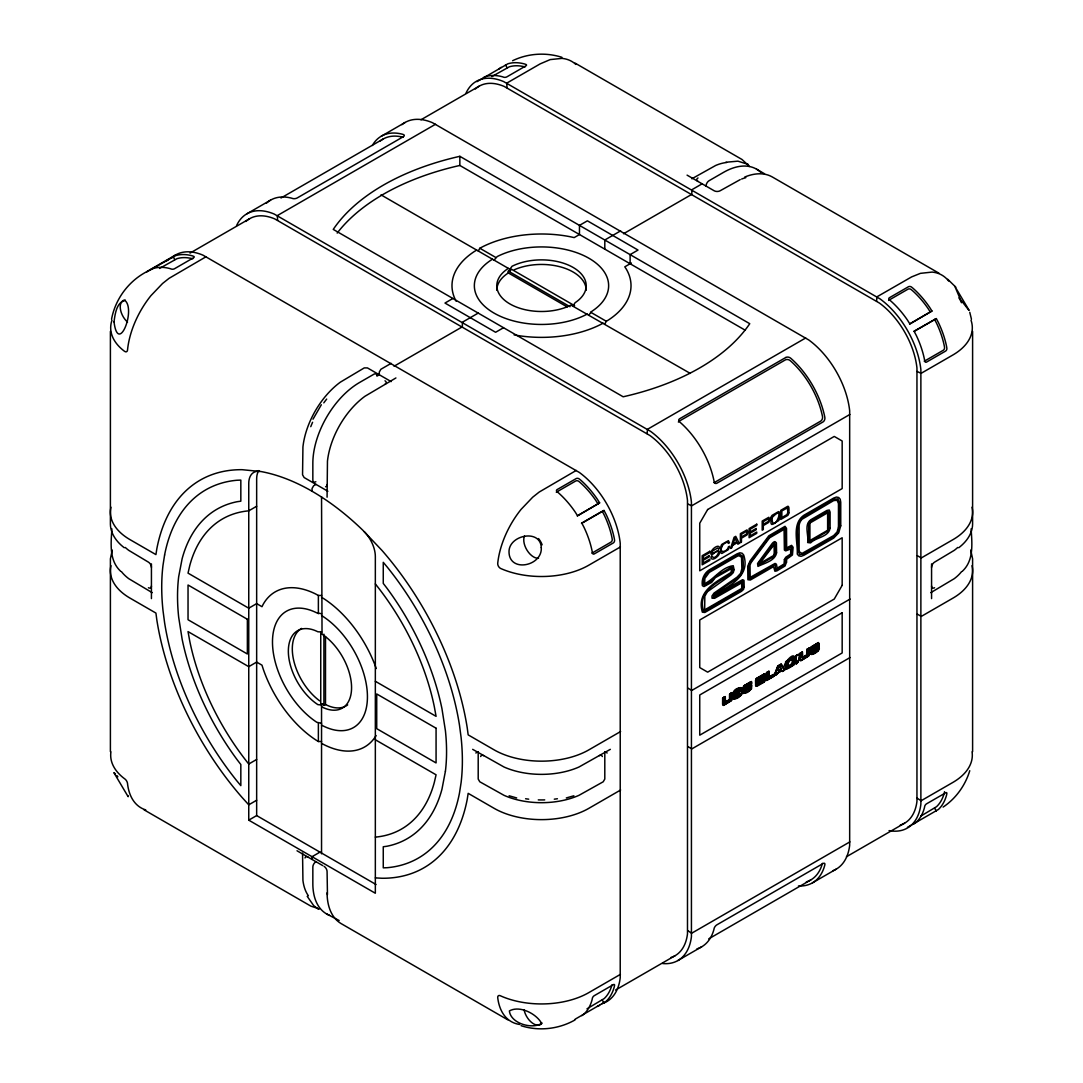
<?xml version="1.0" encoding="UTF-8"?>
<svg xmlns="http://www.w3.org/2000/svg" width="1083" height="1083" viewBox="0 0 1083 1083"><rect width="100%" height="100%" fill="white"/><g stroke="black" fill="none" stroke-linecap="round" stroke-linejoin="round"><path stroke-width="1.5" d="M647.133 433.687L647.458 429.315L805.698 337.964M876.58 301.209L876.905 296.85L911.656 276.882L920.442 273.349L932.097 272.09A67.132 38.758 -60 0 1 948.667 281.052M111.901 528.87C110.98 543.246 108.882 560.656 120.863 571.445M113.999 772.856L128.16 796.709L127.902 795.626M969.001 310.144L954.881 286.413L960.283 299.233L968.852 310.225M944.525 791.673L944.268 793A63.775 36.822 60 0 1 936.484 806.727L920.699 816.162M111.549 319.201C115.109 300.113 127.212 283.001 143.971 273.227L175.622 254.952M112.266 550.069L110.398 558.855L110.398 751.629M969.759 770.703C965.319 785.378 955.883 798.537 943.117 807.079M733.543 692.551C741.95 683.522 745.537 689.302 736.088 691.861C733.164 696.924 746.444 684.659 741.11 695.002M313.001 419.202L321.34 404.758M573.11 305.758L575.114 302.698A44.701 25.816 0 0 0 573.11 267.433A44.701 25.816 0 0 0 512.029 266.283L509.89 269.261L509.89 271.088L508.36 271.116L507.886 273.241A44.701 25.816 0 0 0 496.799 290.258M478.253 250.999L479.837 248.251L482.476 246.829A89.51 51.686 0 0 1 570.281 236.744L574.166 237.597L579.459 234.537L579.473 225.386L587.392 220.824L638.022 250.051L630.116 254.627L630.116 263.765M494.078 260.137L497.232 256.549A67.132 38.758 0 0 1 588.976 258.282A67.132 38.758 0 0 1 591.981 311.241L588.922 314.896M604.747 324.034L606.331 321.285L608.808 319.756A89.51 51.686 0 0 0 626.272 269.071L624.796 266.824L631.416 263.007M509.89 271.088L511.528 269.288L574.64 305.731M750.979 689.316L751.372 684.849L745.537 687.339L745.943 686.175L751.494 683.563L750.979 681.708L744.075 685.688L743.398 689.83L749.49 687.461A2.816 1.625 -60 0 1 749.49 688.341C743.886 689.79 738.416 697.425 750.492 689.966M764.436 681.545C770.148 670.891 753.362 683.874 762.946 680.408C755.717 689.614 756.3 675.508 762.933 676.78M818.315 650.436L818.721 645.969L812.886 648.46L813.292 647.296L818.843 644.683L818.315 642.828L811.424 646.808L810.747 650.951L816.826 648.582A2.816 1.625 -60 0 1 816.826 649.448C810.544 651.424 806.199 658.153 818.41 650.626L819.317 648.514L818.883 645.685L813.13 648.311L818.938 644.872L818.41 642.53L810.856 647.255L810.856 651.546L816.623 649.38L810.801 652.359L810.531 654.254L811.912 654.498L817.827 651.086M794.096 664.421L794.854 662.647L794.096 656.812L785.622 661.686L785.622 669.321L794.191 664.61C799.836 637.995 768.592 682.534 793.609 665.07M576.251 470.428L539.226 492.034L532.714 497.192L521.058 509.403A67.132 38.758 -60 0 0 497.733 563.187L497.72 563.498A4.007 2.613 60 0 0 500.563 568.413L500.806 568.534A66.848 38.595 0 0 0 588.773 565.204L620.424 546.942M962.137 571.445C974.118 560.656 972.02 543.246 971.099 528.87M206.095 256.725L169.07 278.331L162.558 283.489L150.903 295.686A67.132 38.758 -60 0 0 127.577 349.484L127.564 349.782A4.007 2.301 66.5 0 1 124.721 351.42L124.504 351.285A66.848 38.595 0 0 1 111.969 320.257M958.726 547.741C966.171 542.109 972.466 533.824 972.602 524.145L972.602 331.371M166.782 260.719L168.826 259.203M476.94 81.658L507.859 63.802A67.132 38.758 60 0 1 524.47 63.938L525.905 64.439A2.234 1.015 -8.9 0 1 525.864 65.887L506.885 76.852A2.234 1.015 -8.9 0 1 503.744 77.218L502.309 76.731A67.132 38.758 60 0 0 485.698 76.595L483.37 77.61M499.087 68.865L501.131 67.349M577.307 516.022L599.63 502.878L597.302 499.155A67.132 38.758 60 0 0 580.691 480.107L579.256 478.957A2.234 1.516 10.8 0 0 576.115 478.618L557.136 489.57A2.234 1.516 10.8 0 0 557.095 491.736L558.53 492.9A67.132 38.758 60 0 1 575.141 511.948L577.483 515.657L599.63 502.878M909.612 324.169L931.949 311.011L929.607 307.301A67.132 38.758 60 0 0 912.996 288.254L911.561 287.09A2.234 1.516 10.8 0 0 908.434 286.751L889.441 297.717A2.234 1.516 10.8 0 0 889.414 299.883L890.849 301.047A67.132 38.758 60 0 1 907.459 320.094L909.788 323.803L931.949 311.011M587 1008.815L604.179 998.58A63.775 36.822 60 0 0 611.963 984.853M581.869 1015.651L583.913 1014.135A67.132 38.758 60 0 0 592.103 999.69L592.387 998.188A2.234 1.015 -51.1 0 1 594.283 995.67L613.262 984.704A2.234 1.015 -51.1 0 1 614.548 985.408L614.251 986.897A67.132 38.758 60 0 1 606.06 1001.342L575.141 1019.198M914.174 823.797L916.218 822.281A67.132 38.758 60 0 0 924.408 807.823L924.706 806.334A2.234 1.015 -51.1 0 1 926.588 803.803L945.581 792.851A2.234 1.015 -51.1 0 1 946.853 793.541L946.569 795.03A67.132 38.758 60 0 1 938.379 809.488L907.459 827.344M507.074 87.872L506.749 83.134L540.187 63.87L550.191 59.592L561.942 58.387A67.132 38.758 -60 0 1 575.858 64.452M476.669 250.078L474.192 251.608A89.51 51.686 0 0 0 456.133 301.223M492.494 259.216L491.019 260.123A67.132 38.758 0 0 0 494.024 313.095A67.132 38.758 0 0 0 585.768 314.828L587.338 313.975M508.36 268.381L507.886 268.665A44.701 25.816 0 0 0 509.89 303.93A44.701 25.816 0 0 0 570.971 305.095L690.264 373.405M246.829 213.838L270.56 200.138M381.338 136.187L405.069 122.474M146.665 271.995L175.541 255.656A67.132 38.758 60 0 1 192.151 255.791L193.586 256.292A2.234 1.015 -8.9 0 1 193.559 257.74L174.566 268.706A2.234 1.015 -8.9 0 1 171.439 269.085L170.004 268.584A67.132 38.758 60 0 0 153.393 268.449L151.051 269.464M280.998 197.999L383.016 139.098M159.539 268.435L176.989 258.675A63.775 36.822 60 0 1 192.774 258.796M491.858 76.582L509.294 66.821A63.775 36.822 60 0 1 525.079 66.943M190.053 253.097L249.632 218.698M420.962 119.78L479.092 86.22M435.542 124.247L277.302 215.612L277.627 220.35M452.884 298.475L444.978 303.05L495.608 332.278L503.527 327.716M691.834 178.79L715.714 165.442A61.528 35.522 -60 0 1 726.679 162.504M391.166 363.346L380.878 369.276L379.294 372.024L379.294 374.759L376.925 376.126M478.199 313.095L462.373 322.233L462.373 326.795L394.077 366.23M620.627 230.869L604.801 240.006L604.801 249.144M702.122 183.812L691.834 189.755L691.834 194.331L623.524 233.752M395.918 377.953L364.917 396.297A61.528 35.522 -60 0 0 327.459 461.168L327.08 497.192M256.657 506.262L248.752 510.838A179.033 103.359 60 0 0 189.769 565.543L188.036 573.137L248.752 608.199L256.657 603.624L261.978 606.697L263.183 604.3A89.51 51.686 60 0 1 315.816 594.08L318.375 595.46L321.543 595.46M316.006 484.399L313.623 485.766L312.053 488.514L312.053 491.249M581.463 523.224L600.848 512.042M913.781 331.371L936.335 318.605L938.379 322.477A67.132 38.758 60 0 1 946.569 346.398L946.853 348.212A2.234 1.516 -70.8 0 1 945.581 351.095L926.588 362.06A2.234 1.516 -70.8 0 1 924.706 361.005L924.408 359.19A67.132 38.758 60 0 0 916.218 335.27L914.174 331.398L936.335 318.605M604.016 510.459L581.869 523.251L583.913 527.123A67.132 38.758 60 0 1 592.103 551.044L592.387 552.858A2.234 1.516 -70.8 0 0 594.283 553.914L613.262 542.962A2.234 1.516 -70.8 0 0 614.548 540.079L614.251 538.251A67.132 38.758 60 0 0 606.06 514.344L604.016 510.459L602.229 511.244L604.179 514.926A63.775 36.822 60 0 1 611.963 537.642L612.22 539.266A2.234 1.516 -70.8 0 1 610.934 542.15L591.954 553.115M321.543 631.985L317.888 631.782A44.701 25.816 60 0 0 288.349 651.154A44.701 25.816 60 0 0 317.888 704.64L321.543 704.992L323.127 704.085L323.912 705.385L325.983 704.735A44.701 25.816 60 0 0 347.684 704.911M924.259 361.248L943.252 350.283A2.234 1.516 -70.8 0 0 944.525 347.399L944.268 345.775A63.775 36.822 60 0 0 936.484 323.059L934.548 319.377M849.871 414.464L691.631 505.829L687.691 503.92M256.657 759.454L248.752 764.029A179.033 103.359 60 0 1 189.769 641.204L188.036 631.606L248.752 666.668L256.657 662.092L261.978 665.165L263.183 668.956A89.51 51.686 60 0 0 315.816 739.946L318.375 741.517L321.543 741.517M256.657 800.242L248.752 804.818L242.064 797.44A223.788 129.202 60 0 1 156.845 620.018L155.925 613.073L130.068 598.141A67.132 38.758 0 0 1 110.98 565.678M259.852 471.389A24.246 13.998 60 0 0 248.752 483.505L248.752 820.156L256.657 815.58L376.058 884.527M475.83 752.996L477.413 752.089M319.959 852.131L312.053 856.694L312.053 859.442M316.006 861.73L315.843 861.811A4.251 2.45 -60 0 0 312.838 867.023L312.838 883.62A66.036 38.135 -60 0 0 329.516 915.311M620.627 731.526L588.976 749.802A67.132 38.758 0 0 1 494.024 749.802L468.167 734.87L467.247 727.925A223.788 129.202 60 0 0 382.042 550.502L362.913 530.318A223.788 129.202 60 0 0 261.179 471.579L242.064 469.684A223.788 129.202 60 0 0 156.845 548.715L155.925 554.604L130.068 539.672A67.132 38.758 0 0 1 110.98 507.21M850.074 599.061L691.834 690.413L687.881 688.138M610.338 749.341L578.958 767.021A61.528 35.522 0 0 1 504.042 767.021L472.662 749.341M763.948 674.384L756.638 678.689A1.421 0.812 -60 0 0 756.029 680.138L756.638 685.796L763.948 681.667L764.909 677.416L760.469 679.989L760.469 680.977L763.068 679.691L762.825 680.963L757.802 683.481L757.938 679.352L764.774 675.751L763.948 674.113L756.137 679.041L755.866 685.715L764.517 681.735L765.288 676.794L760.266 679.569L760.09 681.613L762.73 680.354L758.249 682.926L758.276 679.515L765.045 676.063L764.991 673.734L756.448 678.296L755.541 680.408L755.65 685.945L757.031 686.189L763.948 682.195M740.623 695.652L733.651 699.198L733.597 696.938L739.418 693.486L734.125 696.22L733.218 693.296M930.784 592.658L954.272 578.66A61.528 35.522 0 0 0 961.501 571.689M620.627 790.008L588.976 808.27A67.132 38.758 0 0 1 494.024 808.27L468.167 793.338L467.247 799.227A223.788 129.202 60 0 1 382.042 878.259L375.341 877.893M850.074 657.53L691.834 748.895L687.881 746.607M620.424 974.362L588.773 992.637A66.848 38.595 0 0 1 500.806 995.967L500.563 995.832A4.007 2.301 53.5 0 0 497.72 997.484L497.733 997.768A67.132 38.758 -60 0 0 519.732 1024.464M849.871 841.884L691.631 933.248L687.691 930.595M615.537 990.065L675.129 955.666M846.446 856.748L904.576 823.188M708.729 938.853L810.747 879.951M677.931 960.526L701.662 946.813M812.44 882.862L836.171 869.162M603.163 323.113L600.524 324.548A89.51 51.686 0 0 1 514.114 334.891M575.073 1019.902C558.855 1029.161 538.86 1031.463 521.058 1025.682M740.23 179.602L720.154 190.757A4.251 2.45 0 0 1 714.144 190.757L687.082 175.135M597.302 1006.405L599.63 1005.39M512.597 60.729C527.827 53.338 545.846 52.174 561.942 57.318M744.075 693.296L751.548 688.869L751.548 684.564L745.781 687.191L751.588 683.752L751.548 681.505L743.507 686.148L743.507 690.426L749.274 687.8L743.452 691.252L743.507 693.499M744.711 177.057C753.308 173.429 763.623 172.102 772.084 176.84L939.029 273.227M566.287 797.954L573.882 795.788M725.881 162.247L737.916 161.164L748.421 164.467M321.543 723.254L316.859 722.307A67.132 38.758 60 0 1 272.483 642.002A67.132 38.758 60 0 1 316.859 612.91L321.543 613.736M323.127 704.085L320.744 703.571L320.744 632.337M319.458 908.948L310.916 906.16L143.971 809.773M764.436 673.937L765.085 675.711L762.946 676.794M509.118 795.788L516.713 797.954M339.169 920.523L326.511 913.876M114.148 772.775L115.488 774.02M917.139 371.455L921.078 373.351L952.729 355.075A66.848 38.595 0 0 0 971.031 320.257M321.543 706.766L322.03 707.023A44.701 25.816 60 0 0 351.569 687.651A44.701 25.816 60 0 0 322.03 634.178L321.543 496.718M321.543 725.082L323.059 725.894A67.132 38.758 60 0 0 367.435 696.816A67.132 38.758 60 0 0 323.059 616.498L321.543 615.564M321.543 743.344L324.101 744.725A89.51 51.686 60 0 0 376.099 735.574M575.073 63.098L742.017 159.485L749.558 166.471M756.489 169.124L764.557 173.794M459.842 156.318L749.747 323.695A222.611 128.525 0 0 1 623.158 396.784L333.253 229.406A222.611 128.525 0 0 1 459.842 156.318L459.842 165.455L745.375 330.301M479.837 248.251L495.662 257.388M590.506 312.148L606.331 321.285M381.013 194.859L509.89 269.261M508.36 271.116L570.037 306.733M508.36 272.943L567.181 306.909M917.328 555.66L921.281 557.948L952.932 539.672A67.132 38.758 0 0 0 972.02 507.21M917.328 614.129L921.281 616.417L952.932 598.141A67.132 38.758 0 0 0 972.02 565.678M391.166 381.609L367.435 367.909L364.267 367.909L340.387 382.137A61.528 35.522 -60 0 0 302.929 447.008L302.55 474.801L304.133 477.549L327.865 491.249M605.587 752.089L607.17 752.996M375.341 681.288L436.07 716.337L434.324 706.739A179.033 103.359 60 0 0 375.341 583.927M152.216 592.658L128.728 578.66A61.528 35.522 0 0 1 121.499 571.689M375.341 739.757L436.07 774.805L434.324 782.4A179.033 103.359 60 0 1 375.341 837.118M248.752 820.156L375.341 893.245L375.341 556.594A24.246 13.998 60 0 0 364.24 531.658M297.013 850.764L322.734 865.601M507.927 1019.902L340.983 923.515C330.532 917.233 327.08 904.264 327.08 892.785M321.543 597.288L324.101 598.858A89.51 51.686 60 0 1 376.261 668.522M917.139 798.13L921.078 800.77L952.729 782.508A66.848 38.595 0 0 0 972.06 751.846M318.443 909.206L313.718 905.672L307.193 896.304M947.72 279.279L955.788 287.144M124.274 547.741C116.829 542.109 110.534 533.824 110.398 524.145L110.398 331.371M117.018 775.685L117.871 776.782M930.378 312.175L928.158 308.641A63.775 36.822 60 0 0 912.387 290.555L911.101 289.513A2.234 1.516 10.8 0 0 907.974 289.175L888.981 300.14A2.234 1.516 10.8 0 0 888.629 300.424M934.548 808.162L936.335 811.005M598.073 504.028L595.853 500.508A63.775 36.822 60 0 0 580.068 482.409L578.796 481.366A2.234 1.516 10.8 0 0 575.655 481.028L556.662 491.993A2.234 1.516 10.8 0 0 556.31 492.278M602.229 1000.029L604.016 1002.858M505.517 64.818L507.088 67.782M173.212 256.671L174.769 259.636M970.734 550.069L972.602 558.855L972.602 751.629M969.759 312.297L971.451 319.201M327.459 894.558L327.08 871.585A4.251 2.45 60 0 0 324.074 866.386M931.57 563.877L931.57 598.601M706.075 186.1L706.075 185.924A4.251 2.45 -60 0 1 709.081 180.712L723.458 172.414A66.036 38.135 -60 0 1 760.523 172.102M604.801 751.629L604.801 779.043L603.217 781.777L578.958 795.342A61.528 35.522 0 0 1 504.042 795.342L479.783 781.777L478.199 779.043L478.199 751.629M325.496 636.56L325.496 704.478M323.912 634.164L323.912 705.385M321.543 704.992L321.543 853.81M318.375 595.46L318.375 613.736M318.375 723.254L318.375 741.517M302.55 853.038L302.929 880.398A61.528 35.522 -60 0 0 308.384 895.803M256.657 815.58L256.657 478.943A24.246 13.998 60 0 1 258.796 470.604M151.43 563.877L151.43 598.601M514.29 269.775A44.701 25.816 0 0 1 561.278 267.108A44.701 25.816 0 0 1 586.201 290.258M319.783 700.931A44.701 25.816 60 0 1 293.98 661.578A44.701 25.816 60 0 1 301.561 628.411M465.988 93.206A67.132 38.758 60 0 1 503.649 81.577L880.005 298.867A67.132 38.758 60 0 1 920.875 369.655L920.875 804.236A67.132 38.758 60 0 1 889.075 830.62M401.942 124.653A67.132 38.758 60 0 1 432.442 122.69L808.798 339.981A67.132 38.758 60 0 1 849.668 410.768L849.668 845.349A67.132 38.758 60 0 1 832.719 870.786M372.322 145.501A67.132 38.758 60 0 1 402.619 134.278L403.336 134.536A3.357 1.516 -8.9 0 1 403.296 136.715L297.27 197.918A3.357 1.516 -8.9 0 1 292.559 198.487L291.841 198.23A67.132 38.758 60 0 0 266.472 203.157M475.329 88.996A61.528 35.522 60 0 1 504.177 86.423L879.491 303.105A61.528 35.522 60 0 1 916.949 367.99L916.949 801.366A61.528 35.522 60 0 1 900.298 825.056M380.363 140.912A63.775 36.822 60 0 1 403.228 137.284M698.007 181.443A4.251 2.45 0 0 1 698.007 177.964M110.94 751.846A66.848 38.595 0 0 0 124.504 778.704L124.721 778.853A4.007 2.004 60 0 1 127.564 783.767L127.577 784.051A67.132 38.758 -60 0 0 145.745 809.908M125.29 547.47A61.528 35.522 0 0 0 128.728 550.34L148.425 562.145A4.251 2.45 60 0 1 151.43 567.357M171.52 257.984A67.132 38.758 60 0 1 202.995 255.168L579.351 472.459A67.132 38.758 60 0 1 620.221 543.246L620.221 977.827A67.132 38.758 60 0 1 602.053 1003.67M305.027 857.966A4.251 2.45 60 0 1 307.938 857.059M151.43 585.998A4.251 2.45 60 0 1 148.425 587.731M236.541 225.684A67.132 38.758 60 0 1 274.202 214.055L650.558 431.345A67.132 38.758 60 0 1 691.428 502.133L691.428 936.714A67.132 38.758 60 0 1 662.525 963.518M245.882 221.474A61.528 35.522 60 0 1 274.716 218.888L650.044 435.583A61.528 35.522 60 0 1 687.488 500.454L687.488 933.844A61.528 35.522 60 0 1 670.851 957.534M310.767 426.675A61.528 35.522 -60 0 1 312.581 422.275M323.803 402.862A61.528 35.522 -60 0 1 326.687 399.086M315.843 481.745A4.251 2.45 -60 0 1 312.838 480.013L312.838 463.416A66.036 38.135 -60 0 1 359.542 382.502L373.919 374.217A4.251 2.45 -60 0 1 376.83 375.111M127.537 322.111A13.93 8.041 60 0 1 120.321 308.452A13.93 8.041 60 0 1 125.154 299.91M337.179 233.089A222.611 128.525 0 0 1 459.842 165.455M696.992 948.843A67.132 38.758 60 0 0 713.954 929.336L714.09 928.591A3.357 1.516 -51.1 0 1 716.932 924.801L822.958 863.584A3.357 1.516 -51.1 0 1 824.867 864.64L824.718 865.385A67.132 38.758 60 0 1 798.455 885.962M327.08 484.575A4.251 2.45 60 0 1 325.577 486.714M384.993 380.796A4.251 2.45 0 0 1 384.993 384.262M542.136 1023.097A13.93 8.041 60 0 1 532.322 1023.015A13.93 8.041 60 0 1 524.091 1009.938M557.42 798.74A61.528 35.522 0 0 1 554.293 799.173M544.722 799.89A61.528 35.522 0 0 1 538.278 799.89M528.707 799.173A61.528 35.522 0 0 1 525.58 798.74M957.71 547.47A61.528 35.522 0 0 1 954.272 550.34L934.575 562.145A4.251 2.45 -60 0 0 931.57 567.357M822.417 863.341A63.775 36.822 60 0 1 806.321 881.887M934.575 587.731A4.251 2.45 -60 0 1 931.57 585.998M741.638 179.033A61.528 35.522 -60 0 1 745.821 177.666M599.413 755.65A4.251 2.45 -60 0 1 602.324 756.543M480.676 756.543A4.251 2.45 60 0 1 483.587 755.65M538.535 558.259A13.93 8.041 60 0 1 527.11 550.367A13.93 8.041 60 0 1 524.51 535.963M538.535 538.562A13.93 8.041 60 0 1 542.136 544.803M958.915 297.92A13.93 8.041 60 0 1 961.447 302.726M713.968 482.639A3.357 2.274 -70.8 0 0 714.604 482.382L820.63 421.165A3.357 2.274 -70.8 0 0 822.538 416.847L822.417 416.129A63.775 36.822 60 0 0 790.536 360.896L789.967 360.436A3.357 2.274 10.8 0 0 785.27 359.935L679.244 421.152A3.357 2.274 10.8 0 0 678.378 422.086M541.283 547.646C542.448 566.247 509.051 573.029 509.01 551.734C508.915 534.921 540.552 528.626 541.283 547.646M114.026 321.881C118.155 355.292 135.957 310.117 125.114 300.614C116.517 301.94 114.988 314.544 114.026 321.881M719.64 551.91C720.452 555.62 710.881 562.781 710.922 556.946L712.018 556.324C716.201 561.969 724.243 543.598 711.734 555.119C707.537 551.64 719.64 541.947 719.64 548.458L718.543 549.081L717.731 547.971L712.831 550.814L712.018 552.696L712.817 553.494L718.286 550.34L719.64 551.91M721.874 546.644C718.598 554.347 727.817 551.626 728.372 546.874L729.468 546.252L728.412 549.582L722.104 553.332A1.936 1.11 -60 0 1 721.264 553.223L720.818 552.181A32.206 18.601 -60 0 1 720.818 546.82L721.264 545.263A1.936 1.11 -60 0 1 722.104 544.194L728.412 540.661L729.468 542.786L728.372 543.409C728.033 540.119 722.226 544.519 721.874 546.644M772.071 517.674C772.111 537.114 787.639 500.928 772.071 517.674M787.855 512.218L787.03 514.587L781.845 517.579L781.845 510.959L787.382 507.886L787.855 512.218M541.338 1022.88L541.297 1023.584C531.523 1029.459 510.648 1023.3 509.376 1010.94C519.515 1005.159 535.99 1013.539 541.338 1022.88M747.053 532.403L746.377 534.122L741.462 536.951L741.462 534.271L746.377 531.442L747.053 532.403M768.889 519.799L768.199 521.519L763.298 524.348L763.298 521.668L768.199 518.838L768.889 519.799M774.629 675.359L781.588 670.215L782.562 670.878L784.295 669.903L780.965 664.583L778.054 666.275L774.643 675.305M748.015 531.848L746.972 534.961L741.462 538.21L741.462 542.15L740.379 542.786L740.379 533.648L746.972 529.912L748.015 531.848M769.837 519.244L768.795 522.358L763.298 525.607L763.298 529.546L762.202 530.183L762.202 521.045L768.795 517.308L769.837 519.244M786.515 562.253L785.026 565.989L776.917 570.863L774.914 571.242L773.573 566.626L750.384 580.014L747.893 579.716L747.73 566.192L750.167 560.75L768.862 535.774L785.026 526.324L786.515 528.328L786.664 547.822L791.578 545.345L793.122 547.308L792.431 554.97L786.664 559.248L786.515 562.253M787.558 662.403C786.827 677.484 800.838 650.287 787.558 662.403M732.934 570.281L731.011 573.706C717.325 583.02 696.938 590.98 703.693 611.435L742.681 588.976L742.667 581.205L713.453 597.261L714.293 594.201L737.09 578.39C744.576 573.624 743.601 563.702 742.613 556.107L739.418 554.239L737.09 555.078L709.284 571.134C704.843 573.922 702.65 579.459 703.463 584.576L705.29 584.806L711.626 581.138L715.389 576.373L730.984 567.37L732.812 567.6L732.934 570.281M722.632 698.061L722.591 704.356L723.498 705.426L731.81 700.254L732.203 692.538L729.563 694.054L729.495 699.74L725.461 702.109L725.258 696.545L722.632 698.061M729.766 699.415L725.15 702.42L724.974 696.707L723.173 697.655L722.916 704.735L724.067 704.952L731.228 700.715L731.918 692.687L729.847 693.892L729.766 699.415M744.183 586.837L743.534 589.423L741.476 591.332L704.843 612.477L702.353 612.179C696.166 590.939 716.296 581.964 731.011 572.433L731.621 568.467L715.389 577.645L711.626 582.41L703.991 586.58L702.393 585.7C701.297 579.662 704.085 573.151 709.284 569.861L737.09 553.819L739.865 552.804L742.153 553.251L743.683 554.997C750.776 576.589 729.184 585.497 714.577 595.244L742.654 579.649L744.021 580.393L744.183 586.837M766.48 672.746L766.574 680.517L773.844 676.32L773.668 674.316L769.174 676.834L768.998 671.094L766.48 672.746M796.14 655.621C791.754 677.511 806.916 647.972 796.14 655.621M799.836 653.482L799.795 659.791L800.703 660.847L809.015 655.675L809.407 647.959L806.767 649.489L806.7 655.161L802.665 657.53L802.462 651.966L799.836 653.482M806.97 654.836L802.489 657.868L802.178 652.128L800.378 653.076L800.12 660.17L801.271 660.373L808.446 656.136L809.123 648.121L807.052 649.313L806.97 654.836M784.39 559.573L784.051 564.013L777.215 568.169L776.416 564.189L775.076 563.417L750.194 577.388L750.018 565.096L751.074 562.591L769.593 537.831L784.065 529.397L784.39 550.11L785.716 550.881L790.766 548.959L790.617 554.063L785.716 557.271L784.39 559.573M734.084 569.617L733.313 572.582L730.984 574.978L707.321 591.792L704.83 596.246L704.654 609.878L741.72 588.448L741.706 582.857L714.631 598.29L712.032 598.209L711.991 596.002L713.995 593.105L737.09 577.131L740.596 573.354L741.869 568.697L741.53 557.231L738.972 555.674L737.09 556.351L709.284 572.406L704.843 578.417L704.667 583.696C714.306 578.931 719.694 569.292 730.984 566.111L733.259 565.732L734.084 569.617M808.703 523.509L808.581 540.525L809.718 541.987L828.441 530.738L828.833 511.893L826.952 511.677L810.558 521.153L808.703 523.509M792.634 663.067C780.193 674.614 793.514 649.841 792.634 663.067M733.475 697.493L734.22 698.995L741.205 695.205C747.744 683.725 728.25 697.858 739.459 690.413C747.148 686.622 734.694 686.581 733.326 692.565L734.22 695.909L739.621 693.161A2.816 1.625 -60 0 1 739.621 694.027L733.475 697.493M775.428 553.494L773.424 556.906L758.817 565.028L759.373 562.226L774.521 543.057L775.428 545.06L775.428 553.494M778.027 670.458C784.376 671.216 777.865 661.808 778.027 670.458M739.892 693.675C726.409 700.281 741.083 701.175 741.625 691.509A1.421 0.812 -60 0 0 741.016 690.764C729.225 696.897 738.728 690.047 741.625 688.436A1.421 0.812 -60 0 0 741.016 687.705L734.315 691.577A1.421 0.812 -60 0 0 733.705 693.025C732.216 699.713 739.608 689.979 739.892 693.675M749.747 687.976C736.007 694.853 751.155 695.232 751.494 685.81A1.421 0.812 -60 0 0 750.885 685.065C739.08 691.211 748.583 684.361 751.494 682.75A1.421 0.812 -60 0 0 750.885 682.006L744.17 685.877A1.421 0.812 -60 0 0 743.561 687.326C742.072 694.027 749.463 684.28 749.747 687.976M817.096 649.096C803.356 655.973 818.491 656.352 818.829 646.93A1.421 0.812 -60 0 0 818.22 646.185C806.145 652.237 816.108 645.468 818.829 643.871A1.421 0.812 -60 0 0 818.22 643.126L811.519 646.998A1.421 0.812 -60 0 0 810.91 648.446C809.421 655.147 816.812 645.4 817.096 649.096M776.579 552.831C775.171 560.94 764.084 563.282 757.951 566.409L757.572 563.485L772.057 543.652A4.508 2.599 -60 0 1 775.008 541.595L776.403 542.827L776.579 552.831M830.106 528.098C828.833 537.127 815.878 537.303 810.558 542.908L807.661 542.542C808.974 535.584 803.735 524.984 810.558 519.881L826.952 510.418L829.267 510.025L830.106 512.124L830.106 528.098M730.023 699.266L724.987 702.718L724.784 697.032L723.214 697.899L723.078 704.085A1.421 0.826 -60 0 0 723.688 704.83L731.458 700.078L731.715 693.025L730.05 693.986L730.023 699.266M807.228 654.687L802.192 658.139L801.989 652.453L800.418 653.32L800.283 659.506A1.421 0.826 -60 0 0 800.892 660.251L808.663 655.499L808.92 648.446L807.255 649.407L807.228 654.687M794.597 662.782L793.609 664.542L785.811 668.996L785.811 661.794L793.988 657.11A1.421 0.812 -60 0 1 794.597 657.855L794.597 662.782M838.459 527.137L837.078 531.97L833.666 535.571L802.029 553.427L799.457 551.87L799.105 549.853L799.105 526.216A6.796 3.926 -60 0 1 802.029 519.258L833.666 500.59L837.078 500.251L838.459 503.5L838.459 527.137M839.596 526.473L837.904 532.403L833.666 536.843L803.911 554.009L799.647 554.496L797.914 550.543C799.863 539.781 792.918 524.077 803.911 516.496L833.666 499.331L837.904 498.87L839.596 502.837L839.596 526.473M774.345 675.602L781.56 670.499L782.44 671.176L784.552 669.984L781.1 664.285L777.919 666.113L774.345 675.602M840.746 525.81L838.716 532.836L833.666 538.102L803.911 555.281L801.136 556.296L798.821 555.85L797.278 554.103C797.86 541.703 791.578 523.874 803.911 515.237L833.666 498.058L836.428 497.056L838.716 497.503L840.232 499.249L840.746 502.174L840.746 525.81M774.115 675.67L776.294 675.061L777.404 673.152L781.533 670.783L782.305 671.487L784.742 670.079L781.236 663.974L777.784 665.95L774.115 675.67M778.311 670.228C783.537 670.58 777.811 662.647 778.311 670.228M777.797 670.526C784.769 672.313 778.284 660.589 777.797 670.526M164.602 554.983L163.005 565.272A212.593 122.745 60 0 0 163.005 610.582L164.602 622.711A212.593 122.745 60 0 0 236.879 780.911L240.832 785.635L240.832 764.53L237.312 759.968A190.229 109.83 60 0 1 182.12 639.16L178.681 617.256A190.229 109.83 60 0 1 178.681 576.711L182.12 558.76A190.229 109.83 60 0 1 237.312 501.686L240.832 501.185L240.832 480.094L236.879 480.256A212.593 122.745 60 0 0 164.602 554.983M445.411 771.245L441.972 789.182A190.229 109.83 60 0 1 386.78 846.27L383.26 846.757L383.26 867.849L387.213 867.7A212.593 122.745 60 0 0 459.49 792.959L461.087 782.684A212.593 122.745 60 0 0 461.087 737.361L459.49 725.231A212.593 122.745 60 0 0 387.213 567.045L383.26 562.321L383.26 583.412L386.78 587.974A190.229 109.83 60 0 1 441.972 708.783L445.411 730.7A190.229 109.83 60 0 1 445.411 771.245M749.179 563.959L749.246 578.972L773.776 565.245L775.062 564.92L775.78 569.834L784.999 564.5L785.73 558.76L791.578 554.537L791.93 552.79L791.578 546.834L785.73 549.365L784.999 527.841L769.268 536.802L749.179 563.959M809.922 523.021L809.935 540.539L827.629 530.304L827.642 512.814L809.922 523.021M771.123 517.268L771.015 517.85A32.206 18.601 -60 0 0 771.015 523.197L771.462 524.24A1.936 1.11 -60 0 0 772.301 524.348L778.298 520.882A1.936 1.11 -60 0 0 779.137 519.813L779.584 518.256A32.206 18.601 -60 0 0 779.584 512.909L779.137 511.866A1.936 1.11 -60 0 0 778.298 511.745L772.301 515.21A1.936 1.11 -60 0 0 771.462 516.293L771.123 517.268M788.857 512.909L788.41 514.466A1.936 1.11 -60 0 1 787.571 515.535L780.762 519.474L780.762 510.337L787.571 506.397A1.936 1.11 -60 0 1 788.41 506.506L788.857 507.548A32.206 18.601 -60 0 1 788.857 512.909M792.377 663.216C781.209 673.694 793.094 650.842 792.377 663.216M774.237 554.185L773.424 555.633L759.819 563.431L774.088 544.708L774.237 554.185M766.764 672.584L766.764 680.219L773.668 676.225L773.668 674.628L768.984 677.159L768.822 671.392L766.764 672.584M796.425 655.459C792.269 676.618 805.4 649.34 796.425 655.459M773.506 675.982L766.954 679.894L767.062 672.584L768.632 671.717L768.795 677.457L773.465 674.953L773.506 675.982M796.614 655.553C792.756 675.806 804.344 650.044 796.614 655.553M732.65 545.358L731.918 547.66L730.551 548.458L734.098 537.263L735.736 536.329L739.283 543.409L737.916 544.194L737.185 542.732L732.65 545.358M734.924 538.197L733.137 543.815L736.697 541.757L734.924 538.197M707.659 509.524L699.74 523.224L699.74 570.809L842.168 488.582L842.168 440.998L834.248 436.435L707.659 509.524M842.168 585.348L834.248 599.061L707.659 672.15L699.74 667.575L699.74 619.99L842.168 537.764L842.168 585.348M785.73 357.512L679.704 418.728A3.357 2.274 10.8 0 0 679.664 421.977L680.381 422.546A67.132 38.758 60 0 1 713.954 480.69L714.09 481.61A3.357 2.274 -70.8 0 0 716.932 483.194L822.958 421.977A3.357 2.274 -70.8 0 0 824.867 417.659L824.718 416.738A67.132 38.758 60 0 0 791.159 358.595L790.441 358.026A3.357 2.274 10.8 0 0 785.73 357.512M709.825 551.288L702.19 555.701L702.19 564.825L709.825 560.425L709.825 559.166L703.273 562.943L703.273 560.263L709.284 556.797L709.284 555.538L703.273 559.004L703.273 556.324L709.825 552.547L709.825 551.288M756.746 524.199L749.111 528.599L749.111 537.737L756.746 533.337L756.746 532.064L750.194 535.855L750.194 533.174L756.205 529.709L756.205 528.45L750.194 531.915L750.194 529.235L756.746 525.458L756.746 524.199M842.168 612.761L699.74 694.988L699.74 735.181L842.168 652.954L842.168 612.761M247.371 619.273L188.036 585.01L188.036 619.733L247.371 653.997L247.371 619.273M436.07 728.209L376.722 693.959L376.722 728.669L436.07 762.933L436.07 728.209"/></g></svg>
